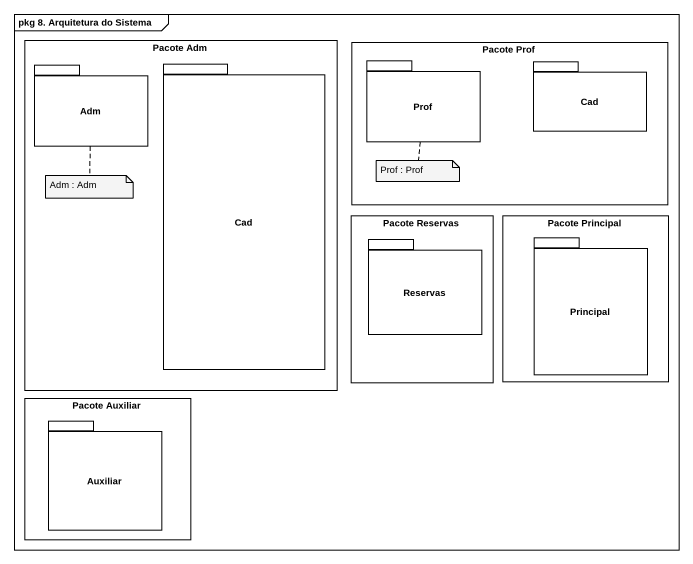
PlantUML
@startuml
mainframe pkg 8. Arquitetura do Sistema
rectangle "Pacote Adm" as Pacote_Adm {
  package Adm {
  }
  package Cad {
  }
}
rectangle "Pacote Prof" as Pacote_Prof {
  package Prof {
  }
  package "Cad" as Cad_2 {
  }
}
rectangle "Pacote Reservas" as Pacote_Reservas {
  package Reservas {
  }
}
rectangle "Pacote Principal" as Pacote_Principal {
  package Principal {
  }
}
rectangle "Pacote Auxiliar" as Pacote_Auxiliar {
  package Auxiliar {
  }
}
note bottom of Prof : Prof : Prof
note bottom of Adm : Adm : Adm
@enduml
